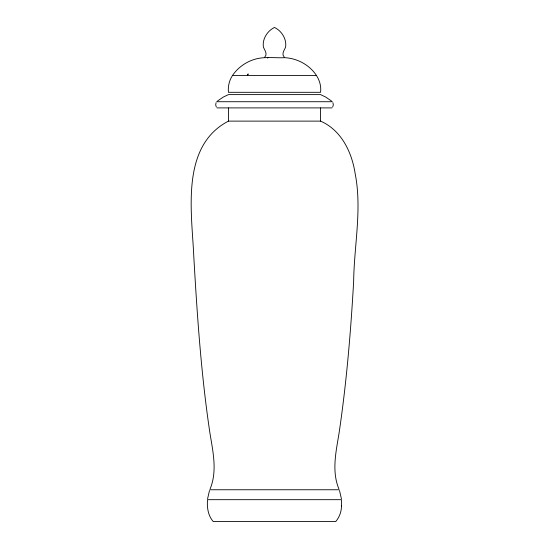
<?xml version="1.0" encoding="UTF-8"?>
<svg xmlns="http://www.w3.org/2000/svg" width="549" height="549" viewBox="0 0 549 549"><rect width="100%" height="100%" fill="white"/><g stroke="black" fill="none" stroke-linecap="round" stroke-linejoin="round"><path stroke-width="0.82" d="M207.584 498.828L209.485 490.559M210.164 488.83C217.589 470.706 212.772 450.969 209.842 432.495C201.078 373.896 197.132 314.735 193.742 255.628C191.773 211.585 180.436 146.151 228.432 121.116L320.568 121.116C341.368 130.161 351.834 152.155 355.134 173.47C362.175 209.08 354.112 245.417 353.659 281.212C350.777 331.802 346.563 382.344 339.158 432.495C336.228 450.969 331.411 470.706 338.836 488.83M216.086 102.684L215.682 104.873L216.313 107M332.687 107L333.318 104.873L332.914 102.684M232.433 75.57C229.235 80.483 227.821 86.495 228.432 92.314L320.568 92.314C322.242 78.857 311.928 67.156 300.461 61.694C295.54 59.347 290.167 57.974 284.725 57.672C274.726 58.187 264.378 56.321 254.633 59.333C245.678 62.03 237.662 67.808 232.433 75.57L316.567 75.57M264.796 57.13C267.83 53.829 264.639 50.309 263.403 47.139C262.134 39.123 267.322 30.861 274.5 27.45C281.678 30.861 286.866 39.123 285.597 47.139C284.361 50.309 281.17 53.829 284.204 57.13M267.541 58.139L267.919 57.672M217.548 100.989L223.244 97.091L228.432 94.613L320.568 94.613L325.756 97.091L331.452 100.989M216.663 101.723L332.337 101.723M216.985 107.899L332.015 107.899M209.787 489.763L339.213 489.763M339.515 490.559L341.416 498.828M320.568 107.899L320.568 121.116M228.432 107.899L228.432 121.116M341.485 505.91C341.499 511.586 339.426 517.227 335.755 521.55L213.245 521.55C207.961 515.628 206.898 507.303 207.515 499.679L341.485 499.679L341.485 505.91M247.489 75.364L248.093 74.046L247.489 75.364"/></g></svg>
